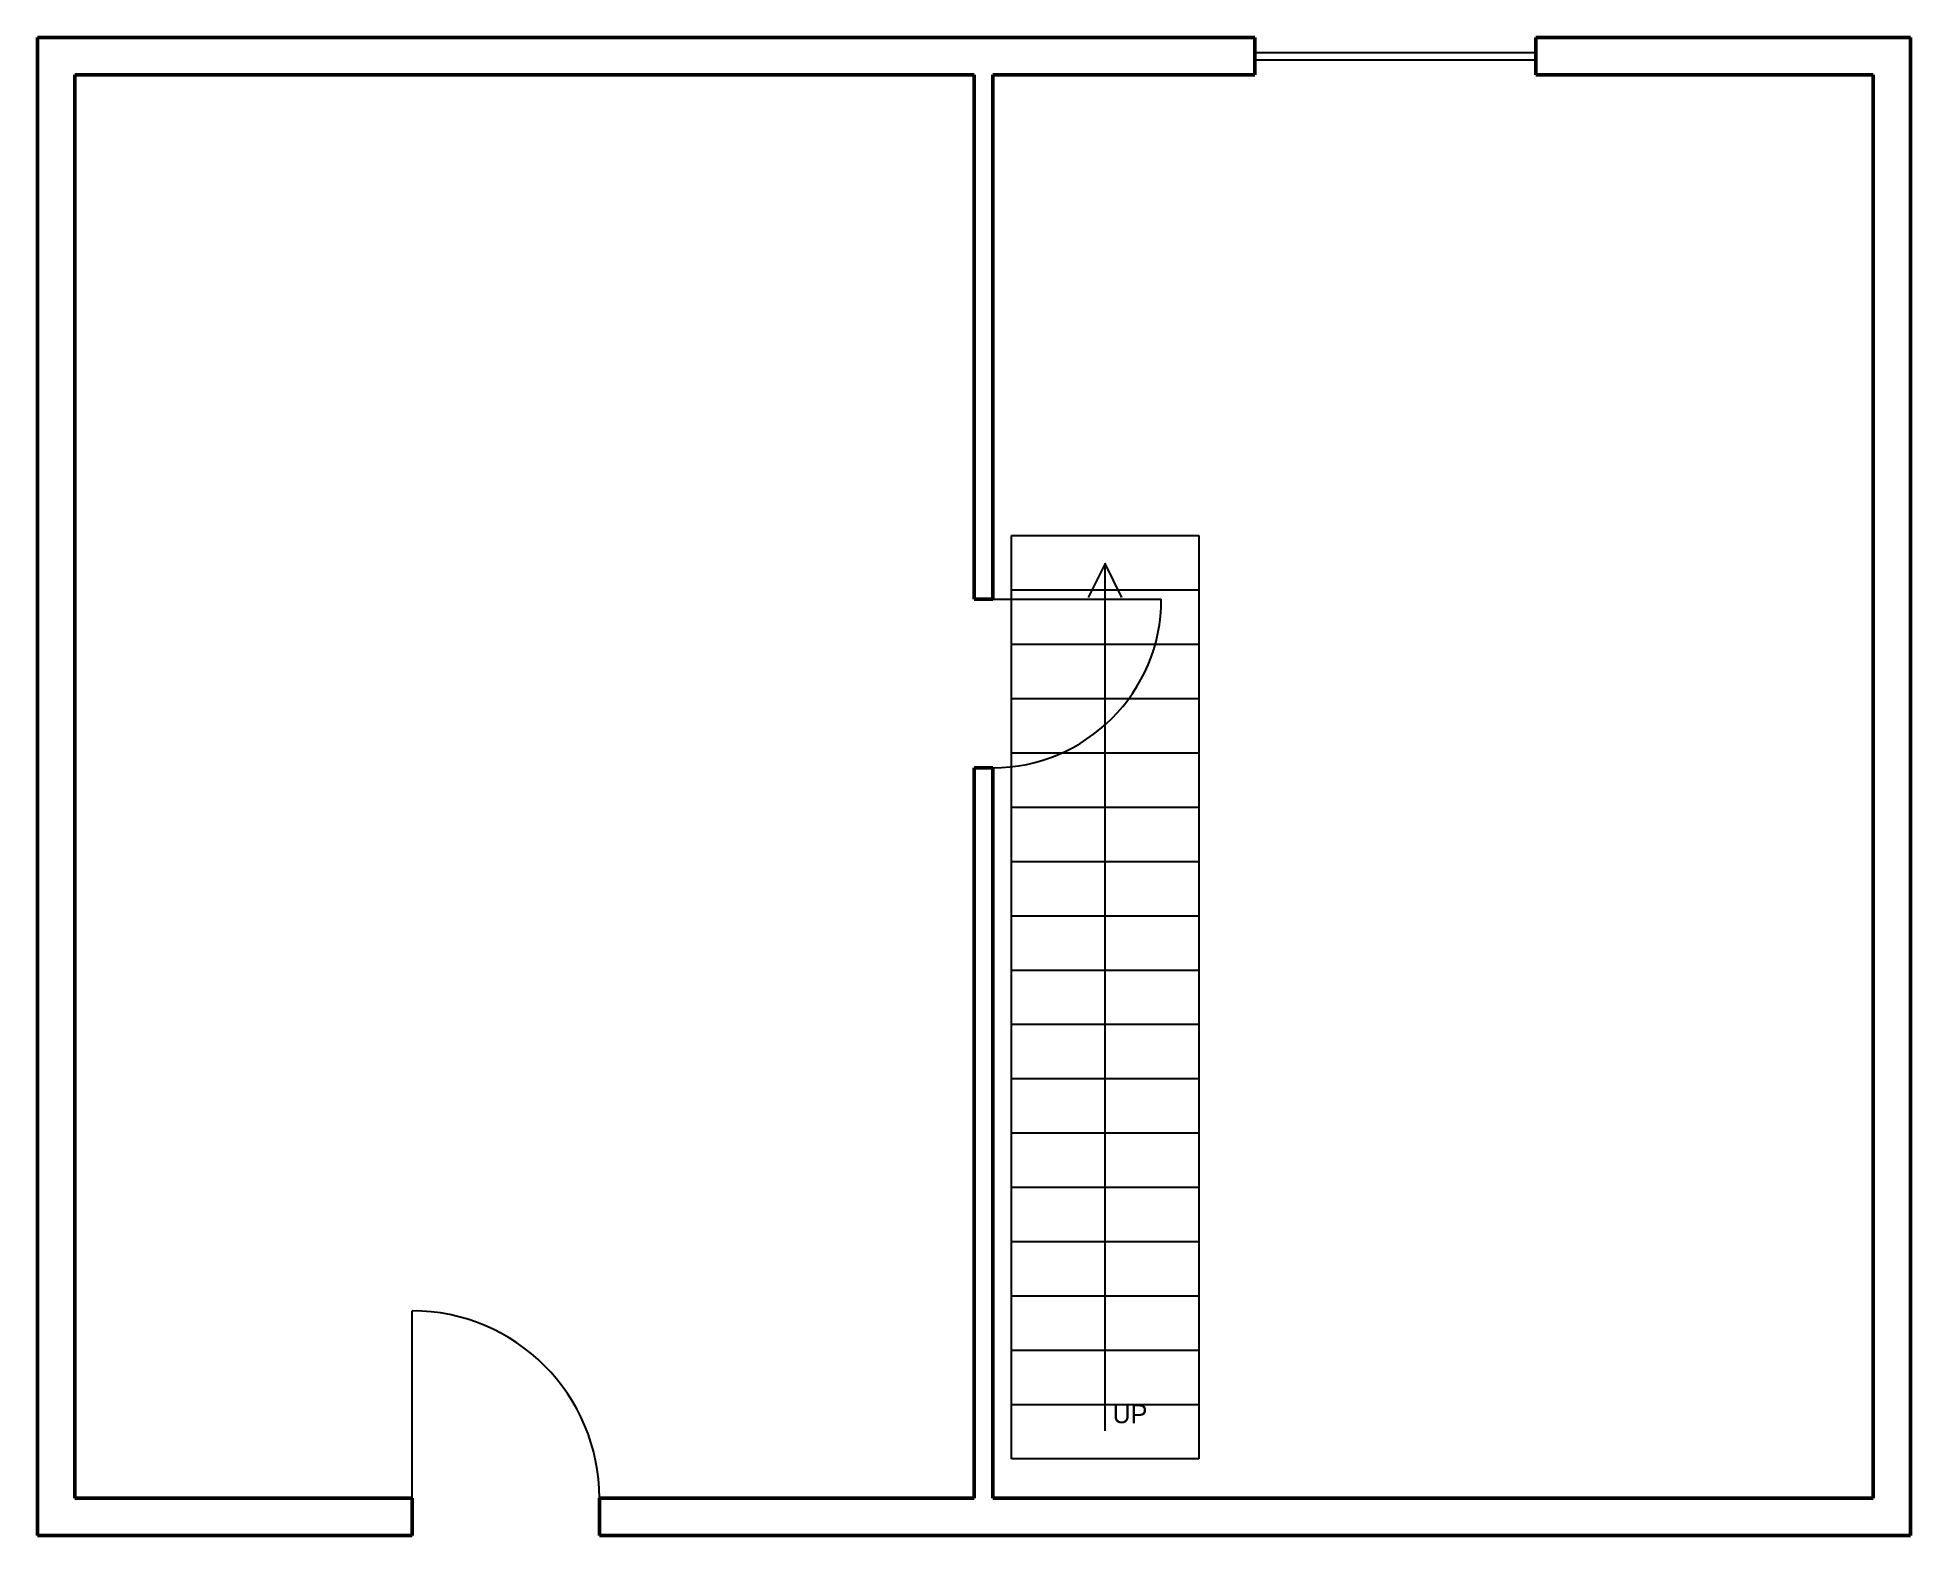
# Model space of a CAD drawing. Header units: centimetres. Extents: x 5000 to 6000, y 19200 to 20000.
import ezdxf

# ---------------------------------------------------------------- set-up
doc = ezdxf.new("R2010")
doc.units = ezdxf.units.CM
for name, color, linetype in [('A-DOOR', 3, 'CONTINUOUS'), ('A-GLAZ', 4, 'CONTINUOUS'), ('A-STAIR', 6, 'CONTINUOUS')]:
    doc.layers.add(name, color=color, linetype=linetype)
doc.layers.add('A-WALL', color=7, linetype='CONTINUOUS', lineweight=50)

msp = doc.modelspace()

# ---------------------------------------------------------------- linework, layer by layer
at = {"layer": 'A-DOOR'}
for p, q in [((5510, 19700), (5600, 19700)), ((5200, 19220), (5200, 19320))]:
    msp.add_line(p, q, dxfattribs=at)
for centre, radius, start, end in [((5510, 19700), 90, -90, 0), ((5200, 19220), 100, 0, 90)]:
    msp.add_arc(centre, radius, start, end, dxfattribs=at)
at = {"layer": 'A-GLAZ'}
for p, q in [((5650, 19992), (5800, 19992)), ((5650, 19988), (5800, 19988))]:
    msp.add_line(p, q, dxfattribs=at)
at = {"layer": 'A-STAIR'}
for p, q in [((5520, 19734), (5620, 19734)), ((5520, 19241), (5520, 19734)), ((5620, 19734), (5620, 19241)), ((5570, 19256), (5570, 19719)), ((5520, 19705), (5620, 19705)), ((5520, 19676), (5620, 19676)), ((5520, 19647), (5620, 19647)), ((5520, 19618), (5620, 19618)), ((5520, 19589), (5620, 19589)), ((5520, 19560), (5620, 19560)), ((5520, 19531), (5620, 19531)), ((5520, 19502), (5620, 19502)), ((5520, 19473), (5620, 19473)), ((5520, 19444), (5620, 19444)), ((5520, 19415), (5620, 19415)), ((5520, 19386), (5620, 19386)), ((5520, 19357), (5620, 19357)), ((5520, 19328), (5620, 19328)), ((5520, 19299), (5620, 19299)), ((5520, 19270), (5620, 19270)), ((5620, 19241), (5520, 19241))]:
    msp.add_line(p, q, dxfattribs=at)
msp.add_lwpolyline([(5579, 19701), (5570, 19719), (5561, 19701)], dxfattribs=at)
at = {"layer": 'A-WALL'}
for p, q in [((5000, 20000), (5650, 20000)), ((5000, 20000), (5000, 19200)), ((5650, 20000), (5650, 19980)), ((5800, 20000), (6000, 20000)), ((5800, 20000), (5800, 19980)), ((6000, 20000), (6000, 19200)), ((5020, 19980), (5500, 19980)), ((5020, 19980), (5020, 19220)), ((5500, 19980), (5500, 19700)), ((5510, 19980), (5650, 19980)), ((5510, 19980), (5510, 19700)), ((5800, 19980), (5980, 19980)), ((5980, 19980), (5980, 19220)), ((5500, 19700), (5510, 19700)), ((5500, 19610), (5500, 19220)), ((5500, 19610), (5510, 19610)), ((5510, 19610), (5510, 19220)), ((5020, 19220), (5200, 19220)), ((5200, 19220), (5200, 19200)), ((5300, 19220), (5500, 19220)), ((5300, 19220), (5300, 19200)), ((5510, 19220), (5980, 19220)), ((5000, 19200), (5200, 19200)), ((5300, 19200), (6000, 19200))]:
    msp.add_line(p, q, dxfattribs=at)

# ---------------------------------------------------------------- texts
at = {"layer": 'A-STAIR'}
msp.add_text('UP', height=10, dxfattribs=at).set_placement((5574, 19260))

doc.saveas('drawing.dxf')
